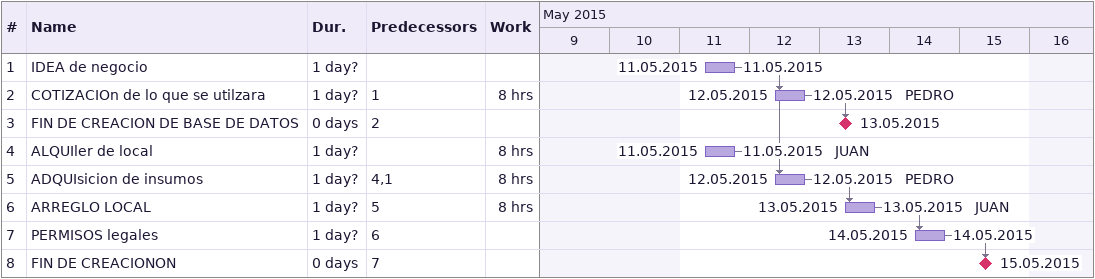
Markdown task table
| ID | Task | Duration | Start | Finish | Predecessors | Resources | Work (h) |
|---|---|---|---|---|---|---|---|
| 1 | IDEA de negocio | 1d? | 2015-05-11 | 2015-05-11 |  |  |  |
| 2 | COTIZACIOn de lo que se utilzara | 1d? | 2015-05-12 | 2015-05-12 | 1 | PEDRO | 8 |
| 3 | FIN DE CREACION DE BASE DE DATOS | 0d | 2015-05-13 | 2015-05-13 | 2 |  |  |
| 4 | ALQUIler de local | 1d? | 2015-05-11 | 2015-05-11 |  | JUAN | 8 |
| 5 | ADQUIsicion de insumos | 1d? | 2015-05-12 | 2015-05-12 | 4, 1 | PEDRO | 8 |
| 6 | ARREGLO LOCAL | 1d? | 2015-05-13 | 2015-05-13 | 5 | JUAN | 8 |
| 7 | PERMISOS legales | 1d? | 2015-05-14 | 2015-05-14 | 6 |  |  |
| 8 | FIN DE CREACIONON | 0d | 2015-05-15 | 2015-05-15 | 7 |  |  |
